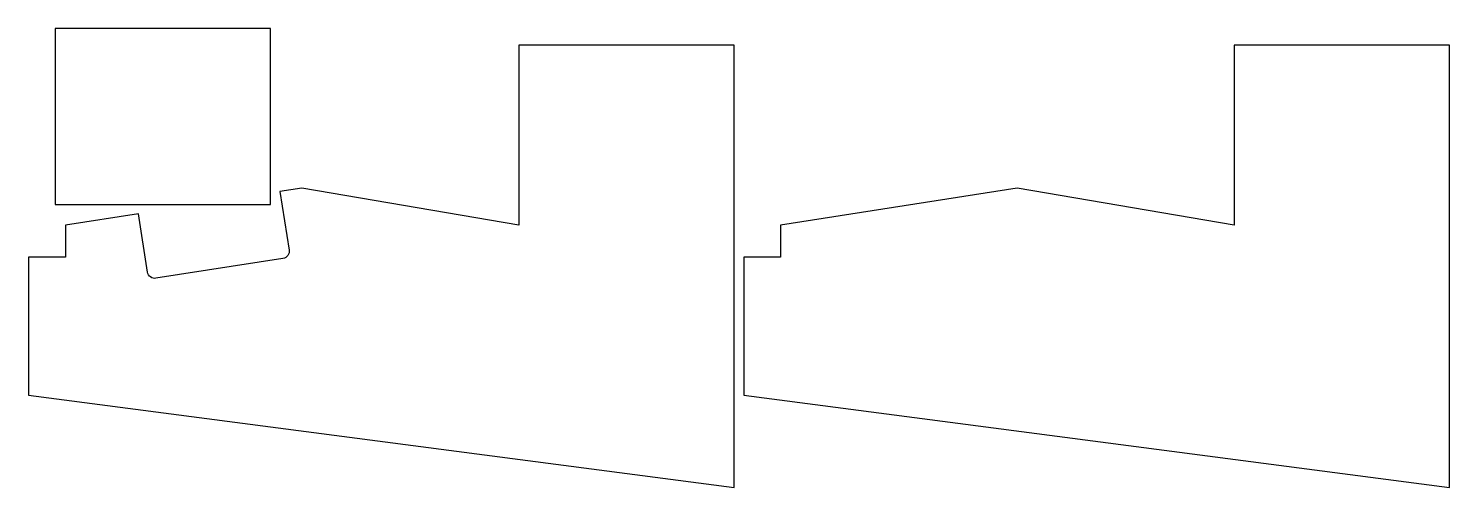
# Model space of a CAD drawing. Header units: millimetres. Extents: x -976 to -15, y -306 to 5.
import ezdxf

# ---------------------------------------------------------------- set-up
doc = ezdxf.new("R2010")
doc.units = ezdxf.units.MM
doc.layers.get('0').update_dxf_attribs({"linetype": 'CONTINUOUS'})

msp = doc.modelspace()

# ---------------------------------------------------------------- linework, layer by layer
for points in [[(-812.49, -114.16), (-812.49, 4.9), (-958.18, 4.9), (-958.18, -114.16)], [(-492.47, -149.87), (-492.47, -243.21), (-14.97, -305.79), (-14.97, -6.35), (-160.66, -6.35), (-160.66, -128.23), (-307.47, -103.23), (-467.47, -128.23), (-467.47, -149.87)]]:
    msp.add_lwpolyline(points, close=True)
msp.add_lwpolyline([(-895.74, -160.03), (-901.92, -120.51), (-951.32, -128.23), (-951.32, -149.87), (-976.32, -149.87), (-976.32, -243.21), (-498.82, -305.79), (-498.82, -6.35), (-644.51, -6.35), (-644.51, -128.23), (-791.32, -103.23), (-806.14, -105.55), (-799.96, -145.07, -0.414214), (-804.13, -150.78), (-890.03, -164.2, -0.414214)], format="xyb", close=True)

doc.saveas('drawing.dxf')
